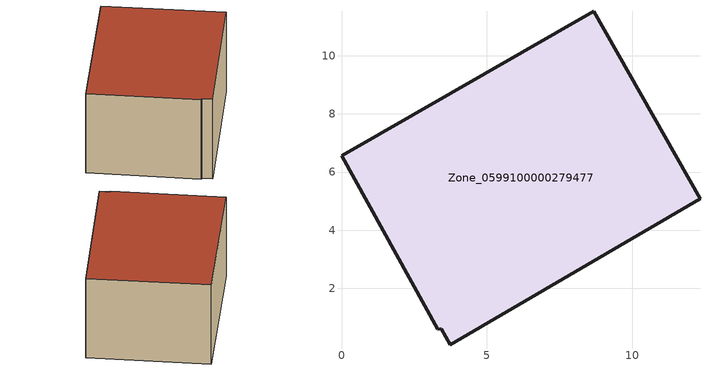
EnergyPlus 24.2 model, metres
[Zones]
Zone_0599100000279477
 floor ground (C_G): 3.43,0.61 3.31,0.59 0,6.56 8.67,11.53 12.33,5.09 3.74,0.06 z0
 wall outside (C_F): 12.33,5.09 8.67,11.53 0,6.56 3.31,0.59 3.43,0.61 3.74,0.06 12.33,5.09 z0:5.45
 roof outside (C_R): 3.74,0.06 12.33,5.09 8.67,11.53 0,6.56 3.31,0.59 3.43,0.61 z5.45
[BUILDING]
Pand.0599100000279477: North Axis=0; Terrain=City; Loads Convergence Tolerance Value=0.04; Temperature Convergence Tolerance Value=0.4; Solar Distribution=FullExterior; Maximum Number of Warmup Days=25; Minimum Number of Warmup Days=1
[Site:Location]
Rotterdam.The.Hague.AP_ZH_NLD Design_Conditions: Latitude=51.96; Longitude=4.45; Time Zone=1; Elevation=-4.5
[SITE:GROUNDTEMPERATURE:BUILDINGSURFACE]
18, 18, 18, 18, 18, 18, 18, 18, 18, 18, 18, 18
[MATERIAL] Thermal Absorptance=0.9; Solar Absorptance=0.7; Visible Absorptance=0.7
Name | Roughness | Thickness | Conductivity | Density | Specific Heat
G.TC.1946 | MediumSmooth | 0.15 | 1 | 540 | 1210
F.TC.1946 | Rough | 0.3 | 0.857143 | 1920 | 840
R.TC.1946 | MediumRough | 0.2 | 0.909091 | 1500 | 1000
[CONSTRUCTION]
C_G: G.TC.1946
C_F: F.TC.1946
C_R: R.TC.1946
[ZONE]
Zone_0599100000279477: Type=1; Multiplier=1; Ceiling Height=Autocalculate; Volume=Autocalculate; Floor Area=autocalculate; Part of Total Floor Area=Yes
[ZONEINFILTRATION:DESIGNFLOWRATE]
Infil_Zone_0599100000279477: Zone or ZoneList or Space or SpaceList=Zone_0599100000279477; Schedule=AlwaysOn; Design Flow Rate Calculation Method=Flow/Area; Flow Rate per Floor Area=0.003; Constant Term Coefficient=1; Temperature Term Coefficient=0; Velocity Term Coefficient=0; Velocity Squared Term Coefficient=0
[HVACTEMPLATE:ZONE:IDEALLOADSAIRSYSTEM]
Zone_0599100000279477: Maximum Heating Supply Air Temperature=50; Minimum Cooling Supply Air Temperature=13; Maximum Heating Supply Air Humidity Ratio=0.0156; Minimum Cooling Supply Air Humidity Ratio=0.0077; Heating Limit=NoLimit; Cooling Limit=NoLimit; Dehumidification Control Type=ConstantSensibleHeatRatio; Cooling Sensible Heat Ratio=0.7; Dehumidification Setpoint=60; Humidification Control Type=None; Humidification Setpoint=30; Outdoor Air Method=None; Outdoor Air Flow Rate per Person=0.00944; Outdoor Air Flow Rate per Zone Floor Area=0; Outdoor Air Flow Rate per Zone=0; Demand Controlled Ventilation Type=None; Outdoor Air Economizer Type=NoEconomizer; Heat Recovery Type=None; Sensible Heat Recovery Effectiveness=0.7; Latent Heat Recovery Effectiveness=0.65
[ZONECONTROL:THERMOSTAT]
ThermostatControl_Zone_0599100000279477: Zone or ZoneList=Zone_0599100000279477; Control Type Schedule=DualSetpointControlType; Control 1=Thermostat_Zone_0599100000279477; Temperature Difference Between Cutout And Setpoint=0
[THERMOSTATSETPOINT:DUALSETPOINT]
Thermostat_Zone_0599100000279477: Heating Setpoint Temperature Schedule=HeatingSetpoint_Zone_0599100000279477; Cooling Setpoint Temperature Schedule=CoolingSetpoint_Zone_0599100000279477
[SCHEDULE:COMPACT]
HeatingSetpoint_Zone_0599100000279477: Through: 12/31, For: AllDays, Until: 24:00, 21
CoolingSetpoint_Zone_0599100000279477: Through: 12/31, For: AllDays, Until: 24:00, 24
DualSetpointControlType: Through: 12/31, For: AllDays, Until: 24:00, 4
AlwaysOn: Through: 12/31, For: AllDays, Until: 24:00, 1
